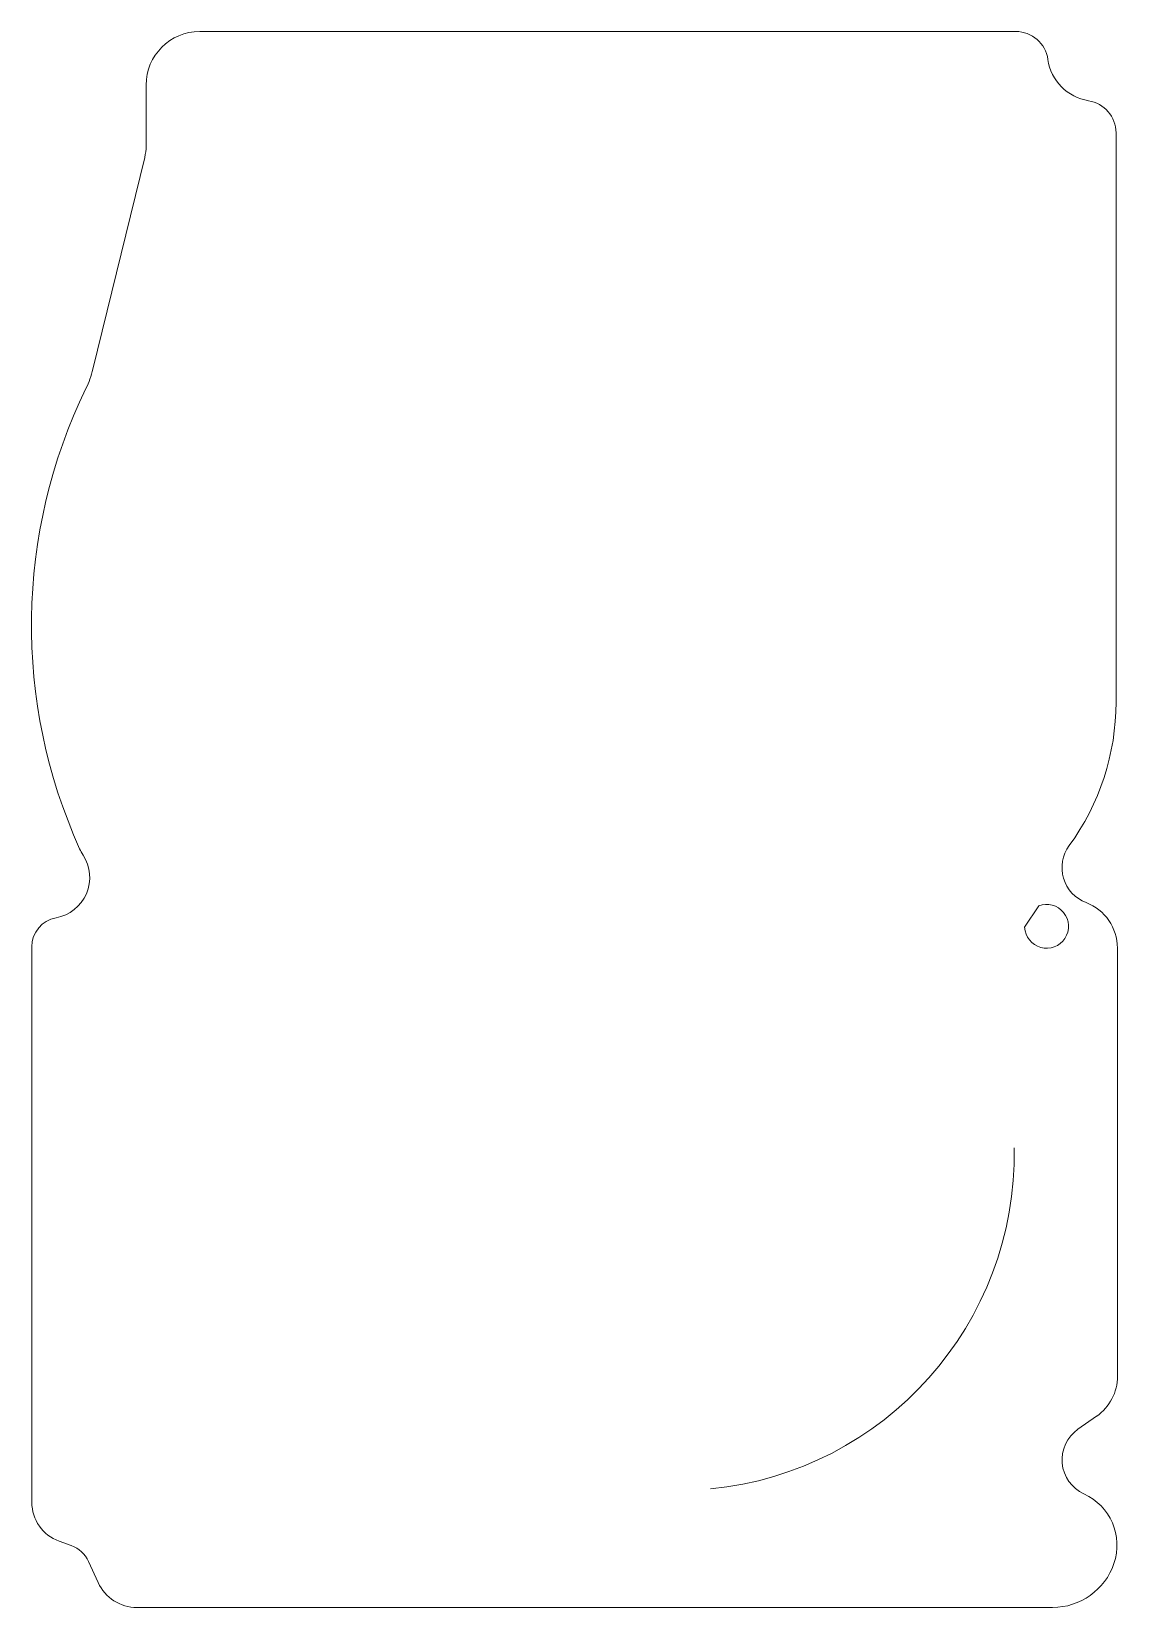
# Model space of a CAD drawing. Header units: millimetres. Extents: x 414 to 480.9, y 418.7 to 515.8.
import ezdxf

# ---------------------------------------------------------------- set-up
doc = ezdxf.new("R2010")
doc.units = ezdxf.units.MM
doc.layers.add('SLD-0', color=179, linetype='Continuous', lineweight=0)

msp = doc.modelspace()

# ---------------------------------------------------------------- linework, layer by layer
at = {"layer": 'SLD-0'}
for p, q in [((424.341, 515.753), (474.592, 515.753)), ((421.041, 508.705), (421.041, 512.453)), ((480.768, 509.513), (480.768, 474.451)), ((420.955, 507.992), (417.768, 494.958)), ((475.141, 460.582), (476.009, 461.902)), ((414.004, 425.167), (414.004, 459.382)), ((480.856, 459.3), (480.856, 432.931)), ((479.575, 430.469), (478.422, 429.661)), ((416.432, 422.498), (415.683, 422.771)), ((417.495, 421.518), (418.09, 420.221)), ((476.856, 418.687), (420.482, 418.687))]:
    msp.add_line(p, q, dxfattribs=at)
for centre, radius, start, end in [((424.341, 512.453), 3.3, 90, 180), ((474.592, 513.753), 2, 8.04785, 90), ((479.543, 514.453), 3, 188.04785, 261.08321), ((478.768, 509.513), 2, 0, 81.08321), ((418.041, 508.705), 3, 346.26002, 0), ((411.94, 496.383), 6, 334.11238, 346.26002), ((447.393, 479.178), 33.408, 154.11238, 204.31473), ((465.768, 474.451), 15, 323.8793, 0), ((415.043, 463.653), 2.527, 280.27009, 32.92987), ((419.683, 466.657), 3, 204.31473, 212.92987), ((479.742, 464.253), 2.3, 143.8793, 249.15345), ((477.856, 459.3), 3, 0, 69.15345), ((415.817, 459.382), 1.813, 100.27009, 180), ((476.49, 460.641), 1.35, 182.50802, 110.85031), ((453.748, 446.636), 20.75, 275.6613, 0.97009), ((477.85, 432.931), 3.007, 305.02838, 0), ((479.742, 427.778), 2.3, 125.02838, 245.54031), ((416.554, 425.167), 2.549, 180, 250.02847), ((477.35, 422.518), 3.478, 341.11411, 65.54031), ((415.791, 420.737), 1.875, 24.63546, 70.02847), ((476.856, 422.687), 4, 270, 341.11411), ((420.482, 421.318), 2.631, 204.63546, 270)]:
    msp.add_arc(centre, radius, start, end, dxfattribs=at)

doc.saveas('drawing.dxf')
